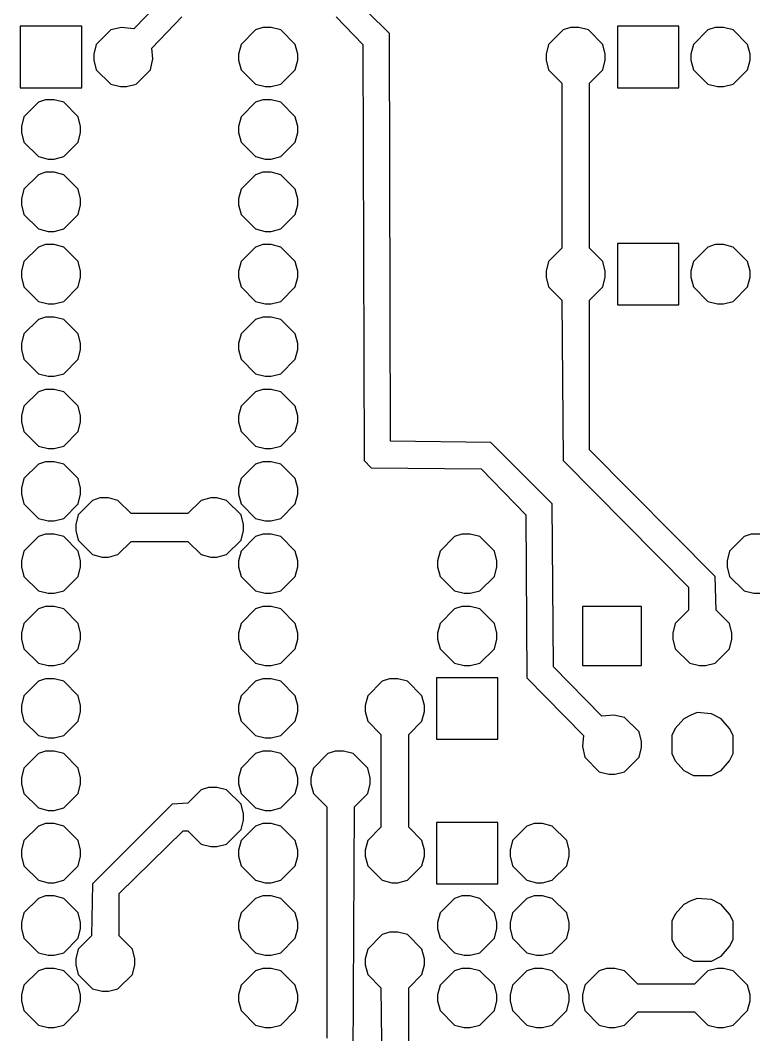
# Model space of a CAD drawing. Header units: millimetres. Extents: x 2 to 82, y 1 to 183.
# Drawn here: x 36.41 to 62.25, y 121.24 to 156.84 of the extents above; entities that cross this region are included whole.
import ezdxf

# ---------------------------------------------------------------- set-up
doc = ezdxf.new("R2010")
doc.units = ezdxf.units.MM
doc.layers.add('Default', color=70, linetype='Continuous')

msp = doc.modelspace()

# ---------------------------------------------------------------- linework, layer by layer
at = {"layer": 'Default'}
for points in [[(41.656, 157.861), (40.386, 156.548667), (39.962667, 156.591), (39.581667, 156.506333), (39.073667, 155.998333), (38.989, 155.659667), (38.989, 155.448), (39.073667, 155.109333), (39.581667, 154.601333), (39.920333, 154.516667), (40.132, 154.516667), (40.470667, 154.601333), (40.978667, 155.109333), (41.063333, 155.490333), (41.021, 155.871333), (42.079333, 156.972)], [(41.656, 157.861), (40.386, 156.548667), (39.962667, 156.591), (39.581667, 156.506333), (39.073667, 155.998333), (38.989, 155.659667), (38.989, 155.448), (39.073667, 155.109333), (39.581667, 154.601333), (39.920333, 154.516667), (40.132, 154.516667), (40.470667, 154.601333), (40.978667, 155.109333), (41.063333, 155.490333), (41.021, 155.871333), (42.079333, 156.972)], [(47.498, 156.972), (48.429333, 155.998333), (48.471667, 141.393333), (48.725667, 141.139333), (52.578, 141.097), (54.144333, 139.488333), (54.186667, 133.773333), (56.176333, 131.741333), (56.134, 131.360333), (56.218667, 130.979333), (56.726667, 130.471333), (57.065333, 130.386667), (57.277, 130.386667), (57.615667, 130.471333), (58.123667, 130.979333), (58.208333, 131.318), (58.208333, 131.529667), (58.123667, 131.868333), (57.615667, 132.376333), (57.234667, 132.461), (56.811333, 132.418667), (55.118, 134.154333), (55.075667, 139.869333), (52.916667, 142.028333), (49.403, 142.070667), (49.360667, 156.379333), (47.836667, 157.903333)], [(47.498, 156.972), (48.429333, 155.998333), (48.471667, 141.393333), (48.725667, 141.139333), (52.578, 141.097), (54.144333, 139.488333), (54.186667, 133.773333), (56.176333, 131.741333), (56.134, 131.360333), (56.218667, 130.979333), (56.726667, 130.471333), (57.065333, 130.386667), (57.277, 130.386667), (57.615667, 130.471333), (58.123667, 130.979333), (58.208333, 131.318), (58.208333, 131.529667), (58.123667, 131.868333), (57.615667, 132.376333), (57.234667, 132.461), (56.811333, 132.418667), (55.118, 134.154333), (55.075667, 139.869333), (52.916667, 142.028333), (49.403, 142.070667), (49.360667, 156.379333), (47.836667, 157.903333)], [(36.406667, 156.633333), (36.406667, 156.633333), (36.406667, 154.474333), (38.565667, 154.474333), (38.565667, 156.633333), (36.406667, 156.633333)], [(36.406667, 156.633333), (36.406667, 156.633333), (36.406667, 154.474333), (38.565667, 154.474333), (38.565667, 156.633333), (36.406667, 156.633333)], [(44.915667, 156.591), (44.915667, 156.591), (44.661667, 156.506333), (44.153667, 155.998333), (44.069, 155.659667), (44.069, 155.448), (44.153667, 155.109333), (44.661667, 154.601333), (45.000333, 154.516667), (45.212, 154.516667), (45.550667, 154.601333), (46.058667, 155.109333), (46.143333, 155.448), (46.143333, 155.659667), (46.058667, 155.998333), (45.550667, 156.506333), (45.212, 156.591), (44.915667, 156.591)], [(44.915667, 156.591), (44.915667, 156.591), (44.661667, 156.506333), (44.153667, 155.998333), (44.069, 155.659667), (44.069, 155.448), (44.153667, 155.109333), (44.661667, 154.601333), (45.000333, 154.516667), (45.212, 154.516667), (45.550667, 154.601333), (46.058667, 155.109333), (46.143333, 155.448), (46.143333, 155.659667), (46.058667, 155.998333), (45.550667, 156.506333), (45.212, 156.591), (44.915667, 156.591)], [(55.710667, 156.591), (55.710667, 156.591), (55.456667, 156.506333), (54.948667, 155.998333), (54.864, 155.659667), (54.864, 155.448), (54.948667, 155.109333), (55.414333, 154.643667), (55.414333, 148.844), (54.948667, 148.378333), (54.864, 148.039667), (54.864, 147.828), (54.948667, 147.489333), (55.414333, 147.023667), (55.456667, 141.393333), (59.859333, 136.948333), (59.859333, 136.144), (59.393667, 135.678333), (59.309, 135.339667), (59.309, 135.128), (59.393667, 134.789333), (59.901667, 134.281333), (60.240333, 134.196667), (60.452, 134.196667), (60.790667, 134.281333), (61.298667, 134.789333), (61.383333, 135.128), (61.383333, 135.339667), (61.298667, 135.678333), (60.833, 136.144), (60.790667, 137.329333), (56.388, 141.774333), (56.388, 147.023667), (56.853667, 147.489333), (56.938333, 147.828), (56.938333, 148.039667), (56.853667, 148.378333), (56.388, 148.844), (56.388, 154.643667), (56.853667, 155.109333), (56.938333, 155.448), (56.938333, 155.659667), (56.853667, 155.998333), (56.345667, 156.506333), (56.007, 156.591), (55.710667, 156.591)], [(55.710667, 156.591), (55.710667, 156.591), (55.456667, 156.506333), (54.948667, 155.998333), (54.864, 155.659667), (54.864, 155.448), (54.948667, 155.109333), (55.414333, 154.643667), (55.414333, 148.844), (54.948667, 148.378333), (54.864, 148.039667), (54.864, 147.828), (54.948667, 147.489333), (55.414333, 147.023667), (55.456667, 141.393333), (59.859333, 136.948333), (59.859333, 136.144), (59.393667, 135.678333), (59.309, 135.339667), (59.309, 135.128), (59.393667, 134.789333), (59.901667, 134.281333), (60.240333, 134.196667), (60.452, 134.196667), (60.790667, 134.281333), (61.298667, 134.789333), (61.383333, 135.128), (61.383333, 135.339667), (61.298667, 135.678333), (60.833, 136.144), (60.790667, 137.329333), (56.388, 141.774333), (56.388, 147.023667), (56.853667, 147.489333), (56.938333, 147.828), (56.938333, 148.039667), (56.853667, 148.378333), (56.388, 148.844), (56.388, 154.643667), (56.853667, 155.109333), (56.938333, 155.448), (56.938333, 155.659667), (56.853667, 155.998333), (56.345667, 156.506333), (56.007, 156.591), (55.710667, 156.591)], [(57.361667, 156.633333), (57.361667, 156.633333), (57.361667, 154.474333), (59.520667, 154.474333), (59.520667, 156.633333), (57.361667, 156.633333)], [(57.361667, 156.633333), (57.361667, 156.633333), (57.361667, 154.474333), (59.520667, 154.474333), (59.520667, 156.633333), (57.361667, 156.633333)], [(60.790667, 156.591), (60.790667, 156.591), (60.536667, 156.506333), (60.028667, 155.998333), (59.944, 155.659667), (59.944, 155.448), (60.028667, 155.109333), (60.536667, 154.601333), (60.875333, 154.516667), (61.087, 154.516667), (61.425667, 154.601333), (61.933667, 155.109333), (62.018333, 155.448), (62.018333, 155.659667), (61.933667, 155.998333), (61.425667, 156.506333), (61.087, 156.591), (60.790667, 156.591)], [(60.790667, 156.591), (60.790667, 156.591), (60.536667, 156.506333), (60.028667, 155.998333), (59.944, 155.659667), (59.944, 155.448), (60.028667, 155.109333), (60.536667, 154.601333), (60.875333, 154.516667), (61.087, 154.516667), (61.425667, 154.601333), (61.933667, 155.109333), (62.018333, 155.448), (62.018333, 155.659667), (61.933667, 155.998333), (61.425667, 156.506333), (61.087, 156.591), (60.790667, 156.591)], [(37.295667, 154.051), (37.295667, 154.051), (37.041667, 153.966333), (36.533667, 153.458333), (36.449, 153.119667), (36.449, 152.908), (36.533667, 152.569333), (37.041667, 152.061333), (37.380333, 151.976667), (37.592, 151.976667), (37.930667, 152.061333), (38.438667, 152.569333), (38.523333, 152.908), (38.523333, 153.119667), (38.438667, 153.458333), (37.930667, 153.966333), (37.592, 154.051), (37.295667, 154.051)], [(37.295667, 154.051), (37.295667, 154.051), (37.041667, 153.966333), (36.533667, 153.458333), (36.449, 153.119667), (36.449, 152.908), (36.533667, 152.569333), (37.041667, 152.061333), (37.380333, 151.976667), (37.592, 151.976667), (37.930667, 152.061333), (38.438667, 152.569333), (38.523333, 152.908), (38.523333, 153.119667), (38.438667, 153.458333), (37.930667, 153.966333), (37.592, 154.051), (37.295667, 154.051)], [(44.915667, 154.051), (44.915667, 154.051), (44.661667, 153.966333), (44.153667, 153.458333), (44.069, 153.119667), (44.069, 152.908), (44.153667, 152.569333), (44.661667, 152.061333), (45.000333, 151.976667), (45.212, 151.976667), (45.550667, 152.061333), (46.058667, 152.569333), (46.143333, 152.908), (46.143333, 153.119667), (46.058667, 153.458333), (45.550667, 153.966333), (45.212, 154.051), (44.915667, 154.051)], [(44.915667, 154.051), (44.915667, 154.051), (44.661667, 153.966333), (44.153667, 153.458333), (44.069, 153.119667), (44.069, 152.908), (44.153667, 152.569333), (44.661667, 152.061333), (45.000333, 151.976667), (45.212, 151.976667), (45.550667, 152.061333), (46.058667, 152.569333), (46.143333, 152.908), (46.143333, 153.119667), (46.058667, 153.458333), (45.550667, 153.966333), (45.212, 154.051), (44.915667, 154.051)], [(37.295667, 151.511), (37.295667, 151.511), (37.041667, 151.426333), (36.533667, 150.918333), (36.449, 150.579667), (36.449, 150.368), (36.533667, 150.029333), (37.041667, 149.521333), (37.380333, 149.436667), (37.592, 149.436667), (37.930667, 149.521333), (38.438667, 150.029333), (38.523333, 150.368), (38.523333, 150.579667), (38.438667, 150.918333), (37.930667, 151.426333), (37.592, 151.511), (37.295667, 151.511)], [(37.295667, 151.511), (37.295667, 151.511), (37.041667, 151.426333), (36.533667, 150.918333), (36.449, 150.579667), (36.449, 150.368), (36.533667, 150.029333), (37.041667, 149.521333), (37.380333, 149.436667), (37.592, 149.436667), (37.930667, 149.521333), (38.438667, 150.029333), (38.523333, 150.368), (38.523333, 150.579667), (38.438667, 150.918333), (37.930667, 151.426333), (37.592, 151.511), (37.295667, 151.511)], [(44.915667, 151.511), (44.915667, 151.511), (44.661667, 151.426333), (44.153667, 150.918333), (44.069, 150.579667), (44.069, 150.368), (44.153667, 150.029333), (44.661667, 149.521333), (45.000333, 149.436667), (45.212, 149.436667), (45.550667, 149.521333), (46.058667, 150.029333), (46.143333, 150.368), (46.143333, 150.579667), (46.058667, 150.918333), (45.550667, 151.426333), (45.212, 151.511), (44.915667, 151.511)], [(44.915667, 151.511), (44.915667, 151.511), (44.661667, 151.426333), (44.153667, 150.918333), (44.069, 150.579667), (44.069, 150.368), (44.153667, 150.029333), (44.661667, 149.521333), (45.000333, 149.436667), (45.212, 149.436667), (45.550667, 149.521333), (46.058667, 150.029333), (46.143333, 150.368), (46.143333, 150.579667), (46.058667, 150.918333), (45.550667, 151.426333), (45.212, 151.511), (44.915667, 151.511)], [(37.295667, 148.971), (37.295667, 148.971), (37.041667, 148.886333), (36.533667, 148.378333), (36.449, 148.039667), (36.449, 147.828), (36.533667, 147.489333), (37.041667, 146.981333), (37.380333, 146.896667), (37.592, 146.896667), (37.930667, 146.981333), (38.438667, 147.489333), (38.523333, 147.828), (38.523333, 148.039667), (38.438667, 148.378333), (37.930667, 148.886333), (37.592, 148.971), (37.295667, 148.971)], [(37.295667, 148.971), (37.295667, 148.971), (37.041667, 148.886333), (36.533667, 148.378333), (36.449, 148.039667), (36.449, 147.828), (36.533667, 147.489333), (37.041667, 146.981333), (37.380333, 146.896667), (37.592, 146.896667), (37.930667, 146.981333), (38.438667, 147.489333), (38.523333, 147.828), (38.523333, 148.039667), (38.438667, 148.378333), (37.930667, 148.886333), (37.592, 148.971), (37.295667, 148.971)], [(44.915667, 148.971), (44.915667, 148.971), (44.661667, 148.886333), (44.153667, 148.378333), (44.069, 148.039667), (44.069, 147.828), (44.153667, 147.489333), (44.661667, 146.981333), (45.000333, 146.896667), (45.212, 146.896667), (45.550667, 146.981333), (46.058667, 147.489333), (46.143333, 147.828), (46.143333, 148.039667), (46.058667, 148.378333), (45.550667, 148.886333), (45.212, 148.971), (44.915667, 148.971)], [(44.915667, 148.971), (44.915667, 148.971), (44.661667, 148.886333), (44.153667, 148.378333), (44.069, 148.039667), (44.069, 147.828), (44.153667, 147.489333), (44.661667, 146.981333), (45.000333, 146.896667), (45.212, 146.896667), (45.550667, 146.981333), (46.058667, 147.489333), (46.143333, 147.828), (46.143333, 148.039667), (46.058667, 148.378333), (45.550667, 148.886333), (45.212, 148.971), (44.915667, 148.971)], [(57.361667, 149.013333), (57.361667, 149.013333), (57.361667, 146.854333), (59.520667, 146.854333), (59.520667, 149.013333), (57.361667, 149.013333)], [(57.361667, 149.013333), (57.361667, 149.013333), (57.361667, 146.854333), (59.520667, 146.854333), (59.520667, 149.013333), (57.361667, 149.013333)], [(60.790667, 148.971), (60.790667, 148.971), (60.536667, 148.886333), (60.028667, 148.378333), (59.944, 148.039667), (59.944, 147.828), (60.028667, 147.489333), (60.536667, 146.981333), (60.875333, 146.896667), (61.087, 146.896667), (61.425667, 146.981333), (61.933667, 147.489333), (62.018333, 147.828), (62.018333, 148.039667), (61.933667, 148.378333), (61.425667, 148.886333), (61.087, 148.971), (60.790667, 148.971)], [(60.790667, 148.971), (60.790667, 148.971), (60.536667, 148.886333), (60.028667, 148.378333), (59.944, 148.039667), (59.944, 147.828), (60.028667, 147.489333), (60.536667, 146.981333), (60.875333, 146.896667), (61.087, 146.896667), (61.425667, 146.981333), (61.933667, 147.489333), (62.018333, 147.828), (62.018333, 148.039667), (61.933667, 148.378333), (61.425667, 148.886333), (61.087, 148.971), (60.790667, 148.971)], [(37.295667, 146.431), (37.295667, 146.431), (37.041667, 146.346333), (36.533667, 145.838333), (36.449, 145.499667), (36.449, 145.288), (36.533667, 144.949333), (37.041667, 144.441333), (37.380333, 144.356667), (37.592, 144.356667), (37.930667, 144.441333), (38.438667, 144.949333), (38.523333, 145.288), (38.523333, 145.499667), (38.438667, 145.838333), (37.930667, 146.346333), (37.592, 146.431), (37.295667, 146.431)], [(37.295667, 146.431), (37.295667, 146.431), (37.041667, 146.346333), (36.533667, 145.838333), (36.449, 145.499667), (36.449, 145.288), (36.533667, 144.949333), (37.041667, 144.441333), (37.380333, 144.356667), (37.592, 144.356667), (37.930667, 144.441333), (38.438667, 144.949333), (38.523333, 145.288), (38.523333, 145.499667), (38.438667, 145.838333), (37.930667, 146.346333), (37.592, 146.431), (37.295667, 146.431)], [(44.915667, 146.431), (44.915667, 146.431), (44.661667, 146.346333), (44.153667, 145.838333), (44.069, 145.499667), (44.069, 145.288), (44.153667, 144.949333), (44.661667, 144.441333), (45.000333, 144.356667), (45.212, 144.356667), (45.550667, 144.441333), (46.058667, 144.949333), (46.143333, 145.288), (46.143333, 145.499667), (46.058667, 145.838333), (45.550667, 146.346333), (45.212, 146.431), (44.915667, 146.431)], [(44.915667, 146.431), (44.915667, 146.431), (44.661667, 146.346333), (44.153667, 145.838333), (44.069, 145.499667), (44.069, 145.288), (44.153667, 144.949333), (44.661667, 144.441333), (45.000333, 144.356667), (45.212, 144.356667), (45.550667, 144.441333), (46.058667, 144.949333), (46.143333, 145.288), (46.143333, 145.499667), (46.058667, 145.838333), (45.550667, 146.346333), (45.212, 146.431), (44.915667, 146.431)], [(37.295667, 143.891), (37.295667, 143.891), (37.041667, 143.806333), (36.533667, 143.298333), (36.449, 142.959667), (36.449, 142.748), (36.533667, 142.409333), (37.041667, 141.901333), (37.380333, 141.816667), (37.592, 141.816667), (37.930667, 141.901333), (38.438667, 142.409333), (38.523333, 142.748), (38.523333, 142.959667), (38.438667, 143.298333), (37.930667, 143.806333), (37.592, 143.891), (37.295667, 143.891)], [(37.295667, 143.891), (37.295667, 143.891), (37.041667, 143.806333), (36.533667, 143.298333), (36.449, 142.959667), (36.449, 142.748), (36.533667, 142.409333), (37.041667, 141.901333), (37.380333, 141.816667), (37.592, 141.816667), (37.930667, 141.901333), (38.438667, 142.409333), (38.523333, 142.748), (38.523333, 142.959667), (38.438667, 143.298333), (37.930667, 143.806333), (37.592, 143.891), (37.295667, 143.891)], [(44.915667, 143.891), (44.915667, 143.891), (44.661667, 143.806333), (44.153667, 143.298333), (44.069, 142.959667), (44.069, 142.748), (44.153667, 142.409333), (44.661667, 141.901333), (45.000333, 141.816667), (45.212, 141.816667), (45.550667, 141.901333), (46.058667, 142.409333), (46.143333, 142.748), (46.143333, 142.959667), (46.058667, 143.298333), (45.550667, 143.806333), (45.212, 143.891), (44.915667, 143.891)], [(44.915667, 143.891), (44.915667, 143.891), (44.661667, 143.806333), (44.153667, 143.298333), (44.069, 142.959667), (44.069, 142.748), (44.153667, 142.409333), (44.661667, 141.901333), (45.000333, 141.816667), (45.212, 141.816667), (45.550667, 141.901333), (46.058667, 142.409333), (46.143333, 142.748), (46.143333, 142.959667), (46.058667, 143.298333), (45.550667, 143.806333), (45.212, 143.891), (44.915667, 143.891)], [(37.295667, 141.351), (37.295667, 141.351), (37.041667, 141.266333), (36.533667, 140.758333), (36.449, 140.419667), (36.449, 140.208), (36.533667, 139.869333), (37.041667, 139.361333), (37.380333, 139.276667), (37.592, 139.276667), (37.930667, 139.361333), (38.438667, 139.869333), (38.523333, 140.208), (38.523333, 140.419667), (38.438667, 140.758333), (37.930667, 141.266333), (37.592, 141.351), (37.295667, 141.351)], [(37.295667, 141.351), (37.295667, 141.351), (37.041667, 141.266333), (36.533667, 140.758333), (36.449, 140.419667), (36.449, 140.208), (36.533667, 139.869333), (37.041667, 139.361333), (37.380333, 139.276667), (37.592, 139.276667), (37.930667, 139.361333), (38.438667, 139.869333), (38.523333, 140.208), (38.523333, 140.419667), (38.438667, 140.758333), (37.930667, 141.266333), (37.592, 141.351), (37.295667, 141.351)], [(44.915667, 141.351), (44.915667, 141.351), (44.661667, 141.266333), (44.153667, 140.758333), (44.069, 140.419667), (44.069, 140.208), (44.153667, 139.869333), (44.661667, 139.361333), (45.000333, 139.276667), (45.212, 139.276667), (45.550667, 139.361333), (46.058667, 139.869333), (46.143333, 140.208), (46.143333, 140.419667), (46.058667, 140.758333), (45.550667, 141.266333), (45.212, 141.351), (44.915667, 141.351)], [(44.915667, 141.351), (44.915667, 141.351), (44.661667, 141.266333), (44.153667, 140.758333), (44.069, 140.419667), (44.069, 140.208), (44.153667, 139.869333), (44.661667, 139.361333), (45.000333, 139.276667), (45.212, 139.276667), (45.550667, 139.361333), (46.058667, 139.869333), (46.143333, 140.208), (46.143333, 140.419667), (46.058667, 140.758333), (45.550667, 141.266333), (45.212, 141.351), (44.915667, 141.351)], [(39.200667, 140.081), (39.200667, 140.081), (38.946667, 139.996333), (38.438667, 139.488333), (38.354, 139.149667), (38.354, 138.938), (38.438667, 138.599333), (38.946667, 138.091333), (39.285333, 138.006667), (39.497, 138.006667), (39.835667, 138.091333), (40.301333, 138.557), (42.291, 138.557), (42.756667, 138.091333), (43.095333, 138.006667), (43.307, 138.006667), (43.645667, 138.091333), (44.153667, 138.599333), (44.238333, 138.938), (44.238333, 139.149667), (44.153667, 139.488333), (43.645667, 139.996333), (43.307, 140.081), (43.095333, 140.081), (42.756667, 139.996333), (42.291, 139.530667), (40.301333, 139.530667), (39.835667, 139.996333), (39.497, 140.081), (39.200667, 140.081)], [(39.200667, 140.081), (39.200667, 140.081), (38.946667, 139.996333), (38.438667, 139.488333), (38.354, 139.149667), (38.354, 138.938), (38.438667, 138.599333), (38.946667, 138.091333), (39.285333, 138.006667), (39.497, 138.006667), (39.835667, 138.091333), (40.301333, 138.557), (42.291, 138.557), (42.756667, 138.091333), (43.095333, 138.006667), (43.307, 138.006667), (43.645667, 138.091333), (44.153667, 138.599333), (44.238333, 138.938), (44.238333, 139.149667), (44.153667, 139.488333), (43.645667, 139.996333), (43.307, 140.081), (43.095333, 140.081), (42.756667, 139.996333), (42.291, 139.530667), (40.301333, 139.530667), (39.835667, 139.996333), (39.497, 140.081), (39.200667, 140.081)], [(37.295667, 138.811), (37.295667, 138.811), (37.041667, 138.726333), (36.533667, 138.218333), (36.449, 137.879667), (36.449, 137.668), (36.533667, 137.329333), (37.041667, 136.821333), (37.380333, 136.736667), (37.592, 136.736667), (37.930667, 136.821333), (38.438667, 137.329333), (38.523333, 137.668), (38.523333, 137.879667), (38.438667, 138.218333), (37.930667, 138.726333), (37.592, 138.811), (37.295667, 138.811)], [(37.295667, 138.811), (37.295667, 138.811), (37.041667, 138.726333), (36.533667, 138.218333), (36.449, 137.879667), (36.449, 137.668), (36.533667, 137.329333), (37.041667, 136.821333), (37.380333, 136.736667), (37.592, 136.736667), (37.930667, 136.821333), (38.438667, 137.329333), (38.523333, 137.668), (38.523333, 137.879667), (38.438667, 138.218333), (37.930667, 138.726333), (37.592, 138.811), (37.295667, 138.811)], [(44.915667, 138.811), (44.915667, 138.811), (44.661667, 138.726333), (44.153667, 138.218333), (44.069, 137.879667), (44.069, 137.668), (44.153667, 137.329333), (44.661667, 136.821333), (45.000333, 136.736667), (45.212, 136.736667), (45.550667, 136.821333), (46.058667, 137.329333), (46.143333, 137.668), (46.143333, 137.879667), (46.058667, 138.218333), (45.550667, 138.726333), (45.212, 138.811), (44.915667, 138.811)], [(44.915667, 138.811), (44.915667, 138.811), (44.661667, 138.726333), (44.153667, 138.218333), (44.069, 137.879667), (44.069, 137.668), (44.153667, 137.329333), (44.661667, 136.821333), (45.000333, 136.736667), (45.212, 136.736667), (45.550667, 136.821333), (46.058667, 137.329333), (46.143333, 137.668), (46.143333, 137.879667), (46.058667, 138.218333), (45.550667, 138.726333), (45.212, 138.811), (44.915667, 138.811)], [(51.900667, 138.811), (51.900667, 138.811), (51.646667, 138.726333), (51.138667, 138.218333), (51.054, 137.879667), (51.054, 137.668), (51.138667, 137.329333), (51.646667, 136.821333), (51.985333, 136.736667), (52.197, 136.736667), (52.535667, 136.821333), (53.043667, 137.329333), (53.128333, 137.668), (53.128333, 137.879667), (53.043667, 138.218333), (52.535667, 138.726333), (52.197, 138.811), (51.900667, 138.811)], [(51.900667, 138.811), (51.900667, 138.811), (51.646667, 138.726333), (51.138667, 138.218333), (51.054, 137.879667), (51.054, 137.668), (51.138667, 137.329333), (51.646667, 136.821333), (51.985333, 136.736667), (52.197, 136.736667), (52.535667, 136.821333), (53.043667, 137.329333), (53.128333, 137.668), (53.128333, 137.879667), (53.043667, 138.218333), (52.535667, 138.726333), (52.197, 138.811), (51.900667, 138.811)], [(62.060667, 138.811), (62.060667, 138.811), (61.806667, 138.726333), (61.298667, 138.218333), (61.214, 137.879667), (61.214, 137.668), (61.298667, 137.329333), (61.806667, 136.821333), (62.145333, 136.736667), (62.357, 136.736667)], [(62.060667, 138.811), (62.060667, 138.811), (61.806667, 138.726333), (61.298667, 138.218333), (61.214, 137.879667), (61.214, 137.668), (61.298667, 137.329333), (61.806667, 136.821333), (62.145333, 136.736667), (62.357, 136.736667)], [(62.357, 138.811), (62.060667, 138.811)], [(62.357, 138.811), (62.060667, 138.811)], [(37.295667, 136.271), (37.295667, 136.271), (37.041667, 136.186333), (36.533667, 135.678333), (36.449, 135.339667), (36.449, 135.128), (36.533667, 134.789333), (37.041667, 134.281333), (37.380333, 134.196667), (37.592, 134.196667), (37.930667, 134.281333), (38.438667, 134.789333), (38.523333, 135.128), (38.523333, 135.339667), (38.438667, 135.678333), (37.930667, 136.186333), (37.592, 136.271), (37.295667, 136.271)], [(37.295667, 136.271), (37.295667, 136.271), (37.041667, 136.186333), (36.533667, 135.678333), (36.449, 135.339667), (36.449, 135.128), (36.533667, 134.789333), (37.041667, 134.281333), (37.380333, 134.196667), (37.592, 134.196667), (37.930667, 134.281333), (38.438667, 134.789333), (38.523333, 135.128), (38.523333, 135.339667), (38.438667, 135.678333), (37.930667, 136.186333), (37.592, 136.271), (37.295667, 136.271)], [(44.915667, 136.271), (44.915667, 136.271), (44.661667, 136.186333), (44.153667, 135.678333), (44.069, 135.339667), (44.069, 135.128), (44.153667, 134.789333), (44.661667, 134.281333), (45.000333, 134.196667), (45.212, 134.196667), (45.550667, 134.281333), (46.058667, 134.789333), (46.143333, 135.128), (46.143333, 135.339667), (46.058667, 135.678333), (45.550667, 136.186333), (45.212, 136.271), (44.915667, 136.271)], [(44.915667, 136.271), (44.915667, 136.271), (44.661667, 136.186333), (44.153667, 135.678333), (44.069, 135.339667), (44.069, 135.128), (44.153667, 134.789333), (44.661667, 134.281333), (45.000333, 134.196667), (45.212, 134.196667), (45.550667, 134.281333), (46.058667, 134.789333), (46.143333, 135.128), (46.143333, 135.339667), (46.058667, 135.678333), (45.550667, 136.186333), (45.212, 136.271), (44.915667, 136.271)], [(51.900667, 136.271), (51.900667, 136.271), (51.646667, 136.186333), (51.138667, 135.678333), (51.054, 135.339667), (51.054, 135.128), (51.138667, 134.789333), (51.646667, 134.281333), (51.985333, 134.196667), (52.197, 134.196667), (52.535667, 134.281333), (53.043667, 134.789333), (53.128333, 135.128), (53.128333, 135.339667), (53.043667, 135.678333), (52.535667, 136.186333), (52.197, 136.271), (51.900667, 136.271)], [(51.900667, 136.271), (51.900667, 136.271), (51.646667, 136.186333), (51.138667, 135.678333), (51.054, 135.339667), (51.054, 135.128), (51.138667, 134.789333), (51.646667, 134.281333), (51.985333, 134.196667), (52.197, 134.196667), (52.535667, 134.281333), (53.043667, 134.789333), (53.128333, 135.128), (53.128333, 135.339667), (53.043667, 135.678333), (52.535667, 136.186333), (52.197, 136.271), (51.900667, 136.271)], [(56.134, 136.271), (56.134, 136.271), (56.134, 134.196667), (58.208333, 134.196667), (58.208333, 136.271), (56.134, 136.271)], [(56.134, 136.271), (56.134, 136.271), (56.134, 134.196667), (58.208333, 134.196667), (58.208333, 136.271), (56.134, 136.271)], [(37.295667, 133.731), (37.295667, 133.731), (37.041667, 133.646333), (36.533667, 133.138333), (36.449, 132.799667), (36.449, 132.588), (36.533667, 132.249333), (37.041667, 131.741333), (37.380333, 131.656667), (37.592, 131.656667), (37.930667, 131.741333), (38.438667, 132.249333), (38.523333, 132.588), (38.523333, 132.799667), (38.438667, 133.138333), (37.930667, 133.646333), (37.592, 133.731), (37.295667, 133.731)], [(37.295667, 133.731), (37.295667, 133.731), (37.041667, 133.646333), (36.533667, 133.138333), (36.449, 132.799667), (36.449, 132.588), (36.533667, 132.249333), (37.041667, 131.741333), (37.380333, 131.656667), (37.592, 131.656667), (37.930667, 131.741333), (38.438667, 132.249333), (38.523333, 132.588), (38.523333, 132.799667), (38.438667, 133.138333), (37.930667, 133.646333), (37.592, 133.731), (37.295667, 133.731)], [(44.915667, 133.731), (44.915667, 133.731), (44.661667, 133.646333), (44.153667, 133.138333), (44.069, 132.799667), (44.069, 132.588), (44.153667, 132.249333), (44.661667, 131.741333), (45.000333, 131.656667), (45.212, 131.656667), (45.550667, 131.741333), (46.058667, 132.249333), (46.143333, 132.588), (46.143333, 132.799667), (46.058667, 133.138333), (45.550667, 133.646333), (45.212, 133.731), (44.915667, 133.731)], [(44.915667, 133.731), (44.915667, 133.731), (44.661667, 133.646333), (44.153667, 133.138333), (44.069, 132.799667), (44.069, 132.588), (44.153667, 132.249333), (44.661667, 131.741333), (45.000333, 131.656667), (45.212, 131.656667), (45.550667, 131.741333), (46.058667, 132.249333), (46.143333, 132.588), (46.143333, 132.799667), (46.058667, 133.138333), (45.550667, 133.646333), (45.212, 133.731), (44.915667, 133.731)], [(49.360667, 133.731), (49.360667, 133.731), (49.106667, 133.646333), (48.598667, 133.138333), (48.514, 132.799667), (48.514, 132.588), (48.598667, 132.249333), (49.064333, 131.783667), (49.064333, 128.524), (48.598667, 128.058333), (48.514, 127.719667), (48.514, 127.508), (48.598667, 127.169333), (49.106667, 126.661333), (49.445333, 126.576667), (49.657, 126.576667), (49.995667, 126.661333), (50.503667, 127.169333), (50.588333, 127.508), (50.588333, 127.719667), (50.503667, 128.058333), (50.038, 128.524), (50.038, 131.783667), (50.503667, 132.249333), (50.588333, 132.588), (50.588333, 132.799667), (50.503667, 133.138333), (49.995667, 133.646333), (49.657, 133.731), (49.360667, 133.731)], [(49.360667, 133.731), (49.360667, 133.731), (49.106667, 133.646333), (48.598667, 133.138333), (48.514, 132.799667), (48.514, 132.588), (48.598667, 132.249333), (49.064333, 131.783667), (49.064333, 128.524), (48.598667, 128.058333), (48.514, 127.719667), (48.514, 127.508), (48.598667, 127.169333), (49.106667, 126.661333), (49.445333, 126.576667), (49.657, 126.576667), (49.995667, 126.661333), (50.503667, 127.169333), (50.588333, 127.508), (50.588333, 127.719667), (50.503667, 128.058333), (50.038, 128.524), (50.038, 131.783667), (50.503667, 132.249333), (50.588333, 132.588), (50.588333, 132.799667), (50.503667, 133.138333), (49.995667, 133.646333), (49.657, 133.731), (49.360667, 133.731)], [(51.011667, 133.773333), (51.011667, 133.773333), (51.011667, 131.614333), (53.170667, 131.614333), (53.170667, 133.773333), (51.011667, 133.773333)], [(51.011667, 133.773333), (51.011667, 133.773333), (51.011667, 131.614333), (53.170667, 131.614333), (53.170667, 133.773333), (51.011667, 133.773333)], [(60.155667, 132.545667), (60.155667, 132.545667), (59.944, 132.461), (59.69, 132.334), (59.393667, 131.995333), (59.266667, 131.741333), (59.266667, 131.106333), (59.393667, 130.852333), (59.69, 130.513667), (60.028667, 130.344333), (60.663667, 130.344333), (61.002333, 130.513667), (61.298667, 130.852333), (61.425667, 131.106333), (61.425667, 131.741333), (61.298667, 131.995333), (61.002333, 132.334), (60.663667, 132.503333), (60.155667, 132.545667)], [(60.155667, 132.545667), (60.155667, 132.545667), (59.944, 132.461), (59.69, 132.334), (59.393667, 131.995333), (59.266667, 131.741333), (59.266667, 131.106333), (59.393667, 130.852333), (59.69, 130.513667), (60.028667, 130.344333), (60.663667, 130.344333), (61.002333, 130.513667), (61.298667, 130.852333), (61.425667, 131.106333), (61.425667, 131.741333), (61.298667, 131.995333), (61.002333, 132.334), (60.663667, 132.503333), (60.155667, 132.545667)], [(37.295667, 131.191), (37.295667, 131.191), (37.041667, 131.106333), (36.533667, 130.598333), (36.449, 130.259667), (36.449, 130.048), (36.533667, 129.709333), (37.041667, 129.201333), (37.380333, 129.116667), (37.592, 129.116667), (37.930667, 129.201333), (38.438667, 129.709333), (38.523333, 130.048), (38.523333, 130.259667), (38.438667, 130.598333), (37.930667, 131.106333), (37.592, 131.191), (37.295667, 131.191)], [(37.295667, 131.191), (37.295667, 131.191), (37.041667, 131.106333), (36.533667, 130.598333), (36.449, 130.259667), (36.449, 130.048), (36.533667, 129.709333), (37.041667, 129.201333), (37.380333, 129.116667), (37.592, 129.116667), (37.930667, 129.201333), (38.438667, 129.709333), (38.523333, 130.048), (38.523333, 130.259667), (38.438667, 130.598333), (37.930667, 131.106333), (37.592, 131.191), (37.295667, 131.191)], [(44.915667, 131.191), (44.915667, 131.191), (44.661667, 131.106333), (44.153667, 130.598333), (44.069, 130.259667), (44.069, 130.048), (44.153667, 129.709333), (44.661667, 129.201333), (45.000333, 129.116667), (45.212, 129.116667), (45.550667, 129.201333), (46.058667, 129.709333), (46.143333, 130.048), (46.143333, 130.259667), (46.058667, 130.598333), (45.550667, 131.106333), (45.212, 131.191), (44.915667, 131.191)], [(44.915667, 131.191), (44.915667, 131.191), (44.661667, 131.106333), (44.153667, 130.598333), (44.069, 130.259667), (44.069, 130.048), (44.153667, 129.709333), (44.661667, 129.201333), (45.000333, 129.116667), (45.212, 129.116667), (45.550667, 129.201333), (46.058667, 129.709333), (46.143333, 130.048), (46.143333, 130.259667), (46.058667, 130.598333), (45.550667, 131.106333), (45.212, 131.191), (44.915667, 131.191)], [(47.455667, 131.191), (47.455667, 131.191), (47.201667, 131.106333), (46.693667, 130.598333), (46.609, 130.259667), (46.609, 130.048), (46.693667, 129.709333), (47.159333, 129.243667), (47.159333, 121.115667)], [(47.455667, 131.191), (47.455667, 131.191), (47.201667, 131.106333), (46.693667, 130.598333), (46.609, 130.259667), (46.609, 130.048), (46.693667, 129.709333), (47.159333, 129.243667), (47.159333, 121.115667)], [(48.090667, 120.438333), (48.133, 129.243667), (48.598667, 129.709333), (48.683333, 130.048), (48.683333, 130.259667), (48.598667, 130.598333), (48.090667, 131.106333), (47.752, 131.191), (47.455667, 131.191)], [(48.090667, 120.438333), (48.133, 129.243667), (48.598667, 129.709333), (48.683333, 130.048), (48.683333, 130.259667), (48.598667, 130.598333), (48.090667, 131.106333), (47.752, 131.191), (47.455667, 131.191)], [(43.010667, 129.921), (43.010667, 129.921), (42.756667, 129.836333), (42.291, 129.370667), (41.740667, 129.328333), (38.946667, 126.534333), (38.904333, 124.714), (38.438667, 124.248333), (38.354, 123.909667), (38.354, 123.698), (38.438667, 123.359333), (38.946667, 122.851333), (39.285333, 122.766667), (39.497, 122.766667), (39.835667, 122.851333), (40.343667, 123.359333), (40.428333, 123.698), (40.428333, 123.909667), (40.343667, 124.248333), (39.878, 124.714), (39.878, 126.195667), (42.121667, 128.397), (42.291, 128.397), (42.756667, 127.931333), (43.095333, 127.846667), (43.307, 127.846667), (43.645667, 127.931333), (44.153667, 128.439333), (44.238333, 128.778), (44.238333, 128.989667), (44.153667, 129.328333), (43.645667, 129.836333), (43.307, 129.921), (43.010667, 129.921)], [(43.010667, 129.921), (43.010667, 129.921), (42.756667, 129.836333), (42.291, 129.370667), (41.740667, 129.328333), (38.946667, 126.534333), (38.904333, 124.714), (38.438667, 124.248333), (38.354, 123.909667), (38.354, 123.698), (38.438667, 123.359333), (38.946667, 122.851333), (39.285333, 122.766667), (39.497, 122.766667), (39.835667, 122.851333), (40.343667, 123.359333), (40.428333, 123.698), (40.428333, 123.909667), (40.343667, 124.248333), (39.878, 124.714), (39.878, 126.195667), (42.121667, 128.397), (42.291, 128.397), (42.756667, 127.931333), (43.095333, 127.846667), (43.307, 127.846667), (43.645667, 127.931333), (44.153667, 128.439333), (44.238333, 128.778), (44.238333, 128.989667), (44.153667, 129.328333), (43.645667, 129.836333), (43.307, 129.921), (43.010667, 129.921)], [(37.295667, 128.651), (37.295667, 128.651), (37.041667, 128.566333), (36.533667, 128.058333), (36.449, 127.719667), (36.449, 127.508), (36.533667, 127.169333), (37.041667, 126.661333), (37.380333, 126.576667), (37.592, 126.576667), (37.930667, 126.661333), (38.438667, 127.169333), (38.523333, 127.508), (38.523333, 127.719667), (38.438667, 128.058333), (37.930667, 128.566333), (37.592, 128.651), (37.295667, 128.651)], [(37.295667, 128.651), (37.295667, 128.651), (37.041667, 128.566333), (36.533667, 128.058333), (36.449, 127.719667), (36.449, 127.508), (36.533667, 127.169333), (37.041667, 126.661333), (37.380333, 126.576667), (37.592, 126.576667), (37.930667, 126.661333), (38.438667, 127.169333), (38.523333, 127.508), (38.523333, 127.719667), (38.438667, 128.058333), (37.930667, 128.566333), (37.592, 128.651), (37.295667, 128.651)], [(44.915667, 128.651), (44.915667, 128.651), (44.661667, 128.566333), (44.153667, 128.058333), (44.069, 127.719667), (44.069, 127.508), (44.153667, 127.169333), (44.661667, 126.661333), (45.000333, 126.576667), (45.212, 126.576667), (45.550667, 126.661333), (46.058667, 127.169333), (46.143333, 127.508), (46.143333, 127.719667), (46.058667, 128.058333), (45.550667, 128.566333), (45.212, 128.651), (44.915667, 128.651)], [(44.915667, 128.651), (44.915667, 128.651), (44.661667, 128.566333), (44.153667, 128.058333), (44.069, 127.719667), (44.069, 127.508), (44.153667, 127.169333), (44.661667, 126.661333), (45.000333, 126.576667), (45.212, 126.576667), (45.550667, 126.661333), (46.058667, 127.169333), (46.143333, 127.508), (46.143333, 127.719667), (46.058667, 128.058333), (45.550667, 128.566333), (45.212, 128.651), (44.915667, 128.651)], [(51.011667, 128.693333), (51.011667, 128.693333), (51.011667, 126.534333), (53.170667, 126.534333), (53.170667, 128.693333), (51.011667, 128.693333)], [(51.011667, 128.693333), (51.011667, 128.693333), (51.011667, 126.534333), (53.170667, 126.534333), (53.170667, 128.693333), (51.011667, 128.693333)], [(54.440667, 128.651), (54.440667, 128.651), (54.186667, 128.566333), (53.678667, 128.058333), (53.594, 127.719667), (53.594, 127.508), (53.678667, 127.169333), (54.186667, 126.661333), (54.525333, 126.576667), (54.737, 126.576667), (55.075667, 126.661333), (55.583667, 127.169333), (55.668333, 127.508), (55.668333, 127.719667), (55.583667, 128.058333), (55.075667, 128.566333), (54.737, 128.651), (54.440667, 128.651)], [(54.440667, 128.651), (54.440667, 128.651), (54.186667, 128.566333), (53.678667, 128.058333), (53.594, 127.719667), (53.594, 127.508), (53.678667, 127.169333), (54.186667, 126.661333), (54.525333, 126.576667), (54.737, 126.576667), (55.075667, 126.661333), (55.583667, 127.169333), (55.668333, 127.508), (55.668333, 127.719667), (55.583667, 128.058333), (55.075667, 128.566333), (54.737, 128.651), (54.440667, 128.651)], [(37.295667, 126.111), (37.295667, 126.111), (37.041667, 126.026333), (36.533667, 125.518333), (36.449, 125.179667), (36.449, 124.968), (36.533667, 124.629333), (37.041667, 124.121333), (37.380333, 124.036667), (37.592, 124.036667), (37.930667, 124.121333), (38.438667, 124.629333), (38.523333, 124.968), (38.523333, 125.179667), (38.438667, 125.518333), (37.930667, 126.026333), (37.592, 126.111), (37.295667, 126.111)], [(37.295667, 126.111), (37.295667, 126.111), (37.041667, 126.026333), (36.533667, 125.518333), (36.449, 125.179667), (36.449, 124.968), (36.533667, 124.629333), (37.041667, 124.121333), (37.380333, 124.036667), (37.592, 124.036667), (37.930667, 124.121333), (38.438667, 124.629333), (38.523333, 124.968), (38.523333, 125.179667), (38.438667, 125.518333), (37.930667, 126.026333), (37.592, 126.111), (37.295667, 126.111)], [(44.915667, 126.111), (44.915667, 126.111), (44.661667, 126.026333), (44.153667, 125.518333), (44.069, 125.179667), (44.069, 124.968), (44.153667, 124.629333), (44.661667, 124.121333), (45.000333, 124.036667), (45.212, 124.036667), (45.550667, 124.121333), (46.058667, 124.629333), (46.143333, 124.968), (46.143333, 125.179667), (46.058667, 125.518333), (45.550667, 126.026333), (45.212, 126.111), (44.915667, 126.111)], [(44.915667, 126.111), (44.915667, 126.111), (44.661667, 126.026333), (44.153667, 125.518333), (44.069, 125.179667), (44.069, 124.968), (44.153667, 124.629333), (44.661667, 124.121333), (45.000333, 124.036667), (45.212, 124.036667), (45.550667, 124.121333), (46.058667, 124.629333), (46.143333, 124.968), (46.143333, 125.179667), (46.058667, 125.518333), (45.550667, 126.026333), (45.212, 126.111), (44.915667, 126.111)], [(51.900667, 126.111), (51.900667, 126.111), (51.646667, 126.026333), (51.138667, 125.518333), (51.054, 125.179667), (51.054, 124.968), (51.138667, 124.629333), (51.646667, 124.121333), (51.985333, 124.036667), (52.197, 124.036667), (52.535667, 124.121333), (53.043667, 124.629333), (53.128333, 124.968), (53.128333, 125.179667), (53.043667, 125.518333), (52.535667, 126.026333), (52.197, 126.111), (51.900667, 126.111)], [(51.900667, 126.111), (51.900667, 126.111), (51.646667, 126.026333), (51.138667, 125.518333), (51.054, 125.179667), (51.054, 124.968), (51.138667, 124.629333), (51.646667, 124.121333), (51.985333, 124.036667), (52.197, 124.036667), (52.535667, 124.121333), (53.043667, 124.629333), (53.128333, 124.968), (53.128333, 125.179667), (53.043667, 125.518333), (52.535667, 126.026333), (52.197, 126.111), (51.900667, 126.111)], [(54.440667, 126.111), (54.440667, 126.111), (54.186667, 126.026333), (53.678667, 125.518333), (53.594, 125.179667), (53.594, 124.968), (53.678667, 124.629333), (54.186667, 124.121333), (54.525333, 124.036667), (54.737, 124.036667), (55.075667, 124.121333), (55.583667, 124.629333), (55.668333, 124.968), (55.668333, 125.179667), (55.583667, 125.518333), (55.075667, 126.026333), (54.737, 126.111), (54.440667, 126.111)], [(54.440667, 126.111), (54.440667, 126.111), (54.186667, 126.026333), (53.678667, 125.518333), (53.594, 125.179667), (53.594, 124.968), (53.678667, 124.629333), (54.186667, 124.121333), (54.525333, 124.036667), (54.737, 124.036667), (55.075667, 124.121333), (55.583667, 124.629333), (55.668333, 124.968), (55.668333, 125.179667), (55.583667, 125.518333), (55.075667, 126.026333), (54.737, 126.111), (54.440667, 126.111)], [(60.155667, 126.026333), (60.155667, 126.026333), (59.944, 125.941667), (59.69, 125.814667), (59.393667, 125.476), (59.266667, 125.222), (59.266667, 124.587), (59.393667, 124.333), (59.69, 123.994333), (60.028667, 123.825), (60.663667, 123.825), (61.002333, 123.994333), (61.298667, 124.333), (61.425667, 124.587), (61.425667, 125.222), (61.298667, 125.476), (61.002333, 125.814667), (60.663667, 125.984), (60.155667, 126.026333)], [(60.155667, 126.026333), (60.155667, 126.026333), (59.944, 125.941667), (59.69, 125.814667), (59.393667, 125.476), (59.266667, 125.222), (59.266667, 124.587), (59.393667, 124.333), (59.69, 123.994333), (60.028667, 123.825), (60.663667, 123.825), (61.002333, 123.994333), (61.298667, 124.333), (61.425667, 124.587), (61.425667, 125.222), (61.298667, 125.476), (61.002333, 125.814667), (60.663667, 125.984), (60.155667, 126.026333)], [(49.360667, 124.841), (49.360667, 124.841), (49.106667, 124.756333), (48.598667, 124.248333), (48.514, 123.909667), (48.514, 123.698), (48.598667, 123.359333), (49.064333, 122.893667), (49.106667, 119.168333)], [(49.360667, 124.841), (49.360667, 124.841), (49.106667, 124.756333), (48.598667, 124.248333), (48.514, 123.909667), (48.514, 123.698), (48.598667, 123.359333), (49.064333, 122.893667), (49.106667, 119.168333)], [(50.038, 119.549333), (50.038, 122.893667), (50.503667, 123.359333), (50.588333, 123.698), (50.588333, 123.909667), (50.503667, 124.248333), (49.995667, 124.756333), (49.657, 124.841), (49.360667, 124.841)], [(50.038, 119.549333), (50.038, 122.893667), (50.503667, 123.359333), (50.588333, 123.698), (50.588333, 123.909667), (50.503667, 124.248333), (49.995667, 124.756333), (49.657, 124.841), (49.360667, 124.841)], [(37.295667, 123.571), (37.295667, 123.571), (37.041667, 123.486333), (36.533667, 122.978333), (36.449, 122.639667), (36.449, 122.428), (36.533667, 122.089333), (37.041667, 121.581333), (37.380333, 121.496667), (37.592, 121.496667), (37.930667, 121.581333), (38.438667, 122.089333), (38.523333, 122.428), (38.523333, 122.639667), (38.438667, 122.978333), (37.930667, 123.486333), (37.592, 123.571), (37.295667, 123.571)], [(37.295667, 123.571), (37.295667, 123.571), (37.041667, 123.486333), (36.533667, 122.978333), (36.449, 122.639667), (36.449, 122.428), (36.533667, 122.089333), (37.041667, 121.581333), (37.380333, 121.496667), (37.592, 121.496667), (37.930667, 121.581333), (38.438667, 122.089333), (38.523333, 122.428), (38.523333, 122.639667), (38.438667, 122.978333), (37.930667, 123.486333), (37.592, 123.571), (37.295667, 123.571)], [(44.915667, 123.571), (44.915667, 123.571), (44.661667, 123.486333), (44.153667, 122.978333), (44.069, 122.639667), (44.069, 122.428), (44.153667, 122.089333), (44.661667, 121.581333), (45.000333, 121.496667), (45.212, 121.496667), (45.550667, 121.581333), (46.058667, 122.089333), (46.143333, 122.428), (46.143333, 122.639667), (46.058667, 122.978333), (45.550667, 123.486333), (45.212, 123.571), (44.915667, 123.571)], [(44.915667, 123.571), (44.915667, 123.571), (44.661667, 123.486333), (44.153667, 122.978333), (44.069, 122.639667), (44.069, 122.428), (44.153667, 122.089333), (44.661667, 121.581333), (45.000333, 121.496667), (45.212, 121.496667), (45.550667, 121.581333), (46.058667, 122.089333), (46.143333, 122.428), (46.143333, 122.639667), (46.058667, 122.978333), (45.550667, 123.486333), (45.212, 123.571), (44.915667, 123.571)], [(51.900667, 123.571), (51.900667, 123.571), (51.646667, 123.486333), (51.138667, 122.978333), (51.054, 122.639667), (51.054, 122.428), (51.138667, 122.089333), (51.646667, 121.581333), (51.985333, 121.496667), (52.197, 121.496667), (52.535667, 121.581333), (53.043667, 122.089333), (53.128333, 122.428), (53.128333, 122.639667), (53.043667, 122.978333), (52.535667, 123.486333), (52.197, 123.571), (51.900667, 123.571)], [(51.900667, 123.571), (51.900667, 123.571), (51.646667, 123.486333), (51.138667, 122.978333), (51.054, 122.639667), (51.054, 122.428), (51.138667, 122.089333), (51.646667, 121.581333), (51.985333, 121.496667), (52.197, 121.496667), (52.535667, 121.581333), (53.043667, 122.089333), (53.128333, 122.428), (53.128333, 122.639667), (53.043667, 122.978333), (52.535667, 123.486333), (52.197, 123.571), (51.900667, 123.571)], [(54.440667, 123.571), (54.440667, 123.571), (54.186667, 123.486333), (53.678667, 122.978333), (53.594, 122.639667), (53.594, 122.428), (53.678667, 122.089333), (54.186667, 121.581333), (54.525333, 121.496667), (54.737, 121.496667), (55.075667, 121.581333), (55.583667, 122.089333), (55.668333, 122.428), (55.668333, 122.639667), (55.583667, 122.978333), (55.075667, 123.486333), (54.737, 123.571), (54.440667, 123.571)], [(54.440667, 123.571), (54.440667, 123.571), (54.186667, 123.486333), (53.678667, 122.978333), (53.594, 122.639667), (53.594, 122.428), (53.678667, 122.089333), (54.186667, 121.581333), (54.525333, 121.496667), (54.737, 121.496667), (55.075667, 121.581333), (55.583667, 122.089333), (55.668333, 122.428), (55.668333, 122.639667), (55.583667, 122.978333), (55.075667, 123.486333), (54.737, 123.571), (54.440667, 123.571)], [(56.980667, 123.571), (56.980667, 123.571), (56.726667, 123.486333), (56.218667, 122.978333), (56.134, 122.639667), (56.134, 122.428), (56.218667, 122.089333), (56.726667, 121.581333), (57.065333, 121.496667), (57.277, 121.496667), (57.615667, 121.581333), (58.081333, 122.047), (60.071, 122.047), (60.536667, 121.581333), (60.875333, 121.496667), (61.087, 121.496667), (61.425667, 121.581333), (61.933667, 122.089333), (62.018333, 122.428), (62.018333, 122.639667), (61.933667, 122.978333), (61.425667, 123.486333), (61.087, 123.571), (60.875333, 123.571), (60.536667, 123.486333), (60.071, 123.020667), (58.081333, 123.020667), (57.615667, 123.486333), (57.277, 123.571), (56.980667, 123.571)], [(56.980667, 123.571), (56.980667, 123.571), (56.726667, 123.486333), (56.218667, 122.978333), (56.134, 122.639667), (56.134, 122.428), (56.218667, 122.089333), (56.726667, 121.581333), (57.065333, 121.496667), (57.277, 121.496667), (57.615667, 121.581333), (58.081333, 122.047), (60.071, 122.047), (60.536667, 121.581333), (60.875333, 121.496667), (61.087, 121.496667), (61.425667, 121.581333), (61.933667, 122.089333), (62.018333, 122.428), (62.018333, 122.639667), (61.933667, 122.978333), (61.425667, 123.486333), (61.087, 123.571), (60.875333, 123.571), (60.536667, 123.486333), (60.071, 123.020667), (58.081333, 123.020667), (57.615667, 123.486333), (57.277, 123.571), (56.980667, 123.571)]]:
    msp.add_lwpolyline(points, dxfattribs=at)

doc.saveas('drawing.dxf')
